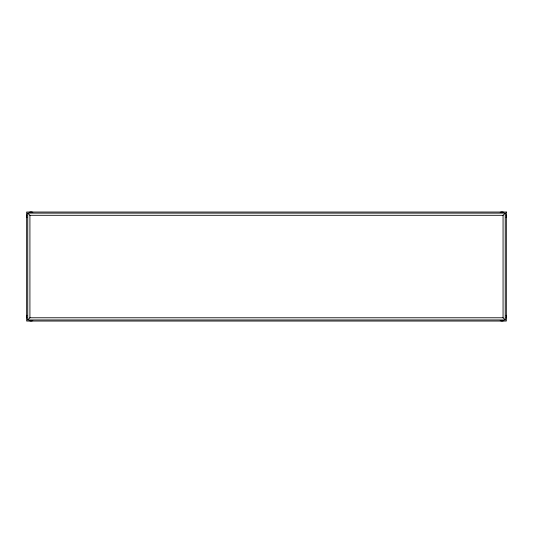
<?xml version="1.0" encoding="UTF-8"?>
<svg xmlns="http://www.w3.org/2000/svg" width="533" height="533" viewBox="0 0 533 533"><rect width="100%" height="100%" fill="white"/><g stroke="black" fill="none" stroke-linecap="round" stroke-linejoin="round"><path stroke-width="0.8" d="M27.743 319.953L29.921 317.775L503.059 317.775L505.237 319.953L505.237 213.12L27.743 213.12L27.743 319.953L505.237 319.953M27.743 213.12L29.921 215.299L503.059 215.299L505.237 213.12M503.059 215.299L503.059 317.775M29.921 215.299L29.921 317.775M506.137 214.966A4.364 4.364 0 0 1 506.137 217.664M500.214 212.334A4.364 4.364 0 0 1 503.765 212.334M26.883 217.664A4.364 4.364 0 0 1 26.883 214.966M29.255 212.334A4.364 4.364 0 0 1 32.806 212.334M506.137 315.263A4.364 4.364 0 0 1 506.137 317.961M503.765 320.599A4.364 4.364 0 0 1 500.214 320.599M32.806 320.599A4.364 4.364 0 0 1 29.255 320.599M26.883 317.961A4.364 4.364 0 0 1 26.883 315.263M506.33 212.027L26.65 212.027L26.65 321.046L506.33 321.046L506.33 212.027"/></g></svg>
